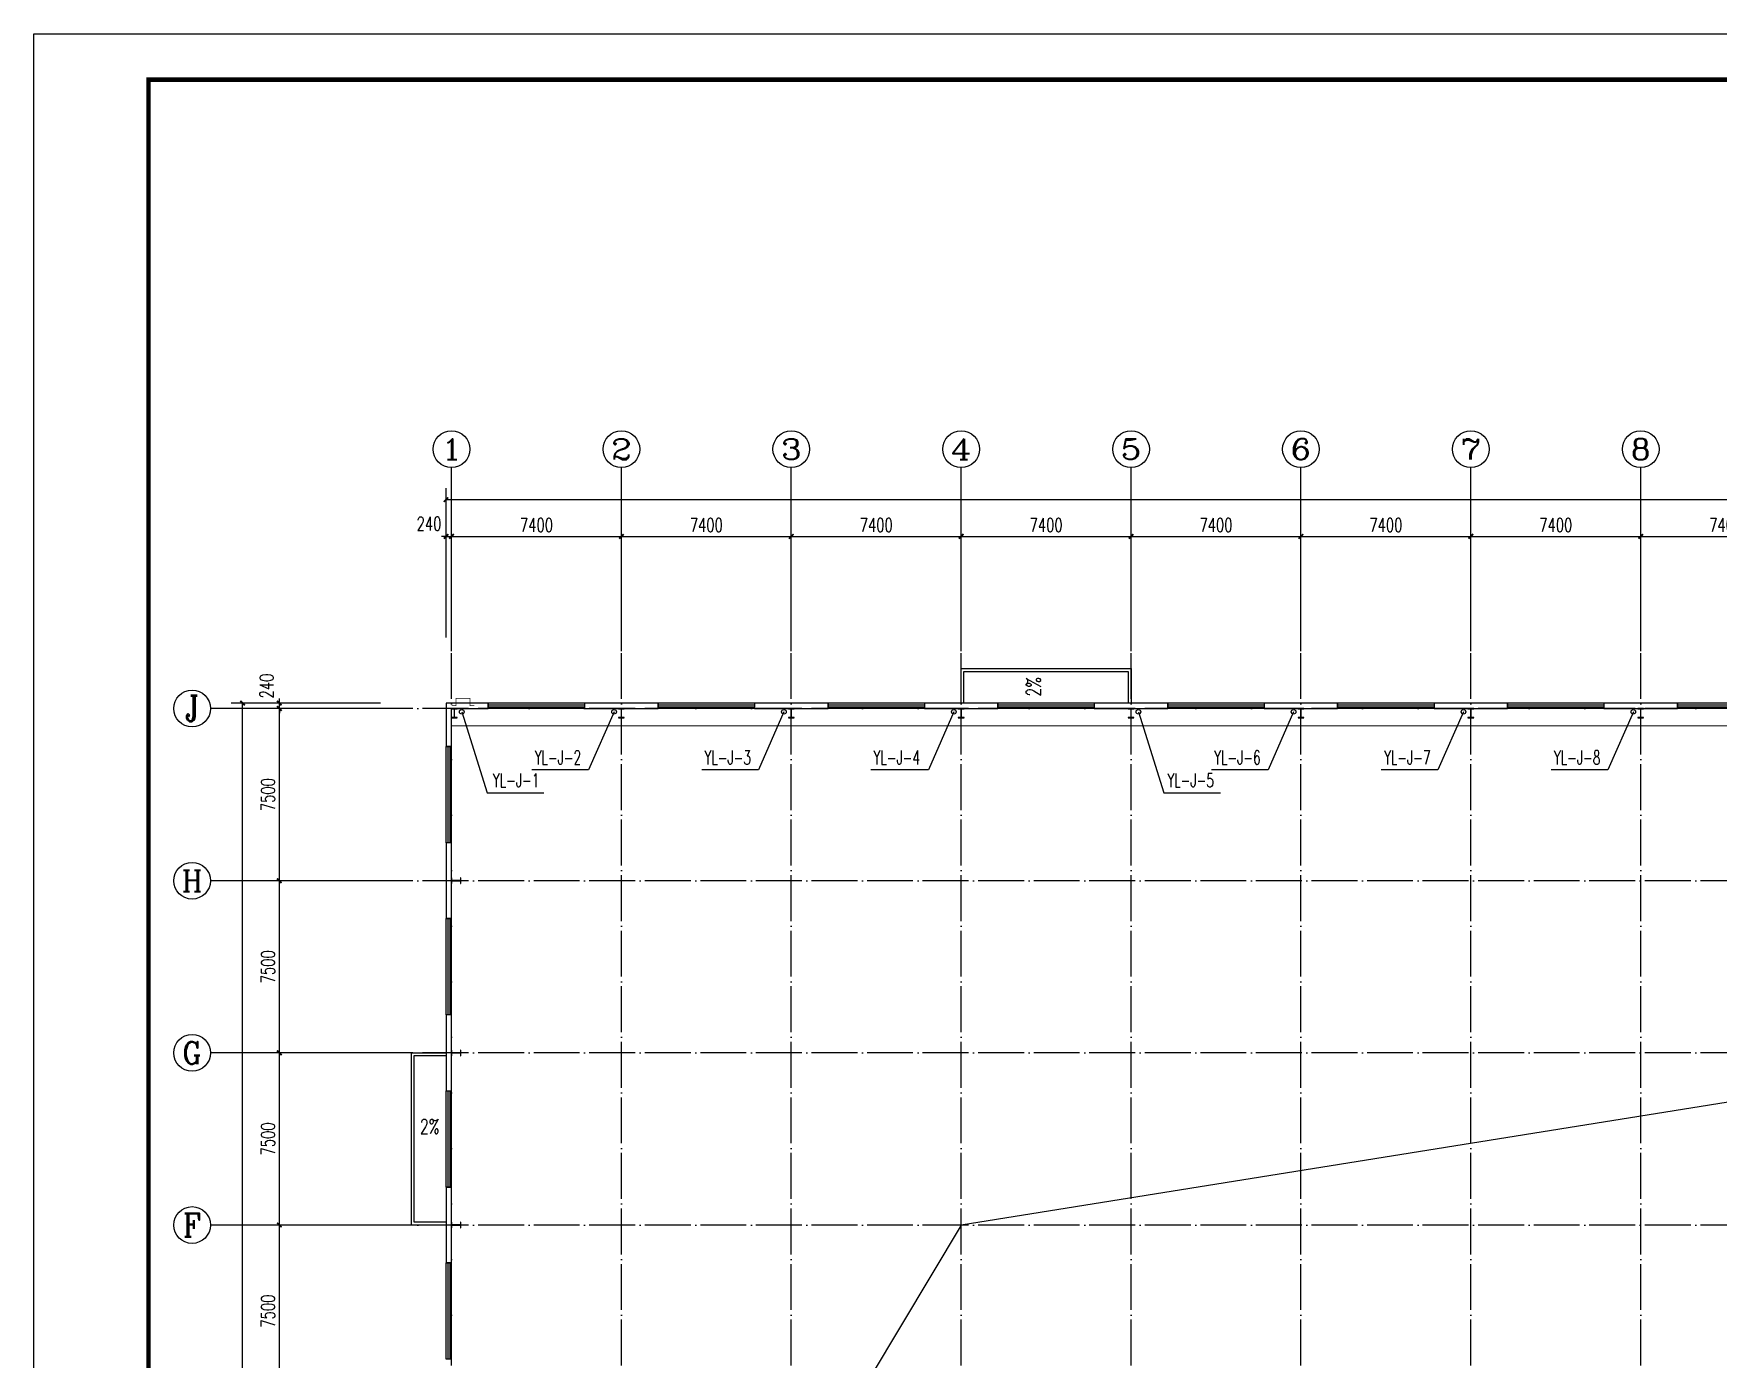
# Model space of a CAD drawing. Extents: x 12811826 to 27008858, y -1172757 to 50528.
# Drawn here: x 13328185 to 13401565, y -381793 to -324043 of the extents above; entities that cross this region are included whole.
import ezdxf
from ezdxf.enums import TextEntityAlignment as Align

# ---------------------------------------------------------------- set-up
doc = ezdxf.new("R2010")
doc.units = 0
doc.header["$LTSCALE"] = 1000
doc.header["$MEASUREMENT"] = 0
doc.linetypes.add('DASH', pattern=[0.35, 0.25, -0.1])
doc.linetypes.add('DOTE', pattern=[2.42, 2, -0.2, 0.02, -0.2])
for name, color, linetype in [('AXIS', 3, 'Continuous'), ('AXIS_TEXT', 7, 'Continuous'), ('COLUMN', 2, 'Continuous'), ('DIM_SYMB', 3, 'Continuous'), ('DIM_雨水', 3, 'Continuous'), ('DOTE', 8, 'DOTE'), ('PUB_TEXT', 7, 'Continuous'), ('TK', 4, 'Continuous'), ('TWT_TEXT', 7, 'Continuous'), ('VPIPE-雨水', 4, 'Continuous'), ('WALL-PARAPET', 6, 'Continuous'), ('WINDOW', 4, 'Continuous')]:
    doc.layers.add(name, color=color, linetype=linetype)
doc.styles.add('_TCH_AXIS', font='COMPLEX', dxfattribs={"bigfont": 'GBCBIG'})
doc.styles.add('_TCH_DIM', font='SIMPLEX', dxfattribs={"bigfont": 'GBCBIG'})
doc.styles.add('_TCH_DIM_T3', font='SIMPLEX', dxfattribs={"width": 0.705882, "bigfont": 'GBCBIG'})
doc.styles.add('_TWT_SERIAL', font='COMPLEX', dxfattribs={"width": 0.8, "height": 3, "bigfont": 'HZTXT'})
doc.styles.add('COMPLEX', font='COMPLEX')
doc.dimstyles.new('_TCH_ARCH&&200', dxfattribs={"dimtxt": 595, "dimasz": 200, "dimexe": 500, "dimexo": 600, "dimgap": 200, "dimtad": 1, "dimdec": 0, "dimzin": 0, "dimdsep": 46, "dimtxsty": '_TCH_DIM_T3', "dimblk": 'ARCHTICK', "dimcen": 0.09, "dimclrt": 7, "dimazin": 2, "dimtfac": 1, "dimtdec": 0, "dimtix": 1, "dimtmove": 2, "dimatfit": 3, "dimfxl": 0, "dimtolj": 1, "dimtzin": 0, "dimarcsym": 0})

# ---------------------------------------------------------------- blocks, each defined once
blk = doc.blocks.new('A$C797E1D2B')
at = {"layer": 'COLUMN'}
h = blk.add_hatch(color=256, dxfattribs=at)
h.paths.add_polyline_path([(125, 400), (250, 400), (250, 388), (130, 388), (130, 200), (125, 200)])
h.paths.add_polyline_path([(0, 400), (125, 400), (125, 200), (120, 200), (120, 388), (0, 388)])
h.paths.add_polyline_path([(0, 12), (120, 12), (120, 200), (125, 200), (125, 0), (0, 0)])
h.paths.add_polyline_path([(125, 200), (130, 200), (130, 12), (250, 12), (250, 0), (125, 0)])
blk.add_lwpolyline([(250, 0), (250, 12), (130, 12), (130, 388), (250, 388), (250, 400), (0, 400), (0, 388), (120, 388), (120, 12), (0, 12), (0, 0)], close=True, dxfattribs=at)
blk = doc.blocks.new('_AXISO')
blk.add_circle((0, 0), 0.5)
at = {"layer": 'AXIS_TEXT', "style": 'COMPLEX', "width": 1.041667}
blk.add_attdef('A', text='', height=0.56, dxfattribs=at).set_placement((-0.25, -0.28), (0.25, -0.28), align=Align.FIT)
blk = doc.blocks.new('GeYuanFrame_31537473', base_point=(20.09, 4.53))
at = {"layer": 'TK'}
blk.add_lwpolyline([(20.09, 4.53), (20.09, 598.53), (1071.09, 598.53), (1071.09, 4.53)], close=True, dxfattribs=at)
at = {"layer": 'TK', "const_width": 1}
blk.add_lwpolyline([(45.09, 588.53), (1061.09, 588.53), (1061.09, 14.53), (45.09, 14.53)], close=True, dxfattribs=at)
blk = doc.blocks.new('$TCHSYS$WIN2D')
for p, q in [((-0.5, 0.5), (0.5, 0.5)), ((-0.5, 0.5), (-0.5, -0.5)), ((0.5, 0.5), (0.5, -0.5)), ((0.5, 0.167), (-0.5, 0.167)), ((0.5, -0.167), (-0.5, -0.167)), ((-0.5, -0.5), (0.5, -0.5))]:
    blk.add_line(p, q)
blk = doc.blocks.new('_ArchTick')
at = {"color": 0, "linetype": 'ByBlock', "const_width": 0.4}
blk.add_lwpolyline([(-0.5, -0.5), (0.5, 0.5)], dxfattribs=at)
blk = doc.blocks.new('*D235')
at = {"layer": 'AXIS', "color": 0, "lineweight": -2}
for p, q in [((13343285, -353203), (13336785, -353203)), ((13337285, -413683), (13337285, -353203)), ((13343285, -413683), (13336785, -413683))]:
    blk.add_line(p, q, dxfattribs=at)
at = {"layer": 'Defpoints', "color": 0}
for p in [(13337285, -353203), (13343885, -353203), (13343885, -413683)]:
    blk.add_point(p, dxfattribs=at)
at = {"layer": 'AXIS', "color": 0, "lineweight": -2, "xscale": 200, "yscale": 200, "zscale": 200}
for p, rotation in [((13337285, -353203), 90), ((13337285, -413683), 270)]:
    blk.add_blockref('_ArchTick', p, dxfattribs=dict(at, rotation=rotation))
at = {"layer": 'AXIS', "color": 7, "insert": (13336787, -383443), "char_height": 595, "attachment_point": 5, "rotation": 90, "style": '_TCH_DIM_T3'}
blk.add_mtext('\\A1;60480', dxfattribs=at)
blk = doc.blocks.new('*D241')
at = {"layer": 'AXIS', "color": 0, "lineweight": -2}
for p, q in [((13343285, -375943), (13338385, -375943)), ((13338885, -383443), (13338885, -375943)), ((13343285, -383443), (13338385, -383443))]:
    blk.add_line(p, q, dxfattribs=at)
at = {"layer": 'Defpoints', "color": 0}
for p in [(13338885, -375943), (13343885, -375943), (13343885, -383443)]:
    blk.add_point(p, dxfattribs=at)
at = {"layer": 'AXIS', "color": 0, "lineweight": -2, "xscale": 200, "yscale": 200, "zscale": 200}
for p, rotation in [((13338885, -375943), 90), ((13338885, -383443), 270)]:
    blk.add_blockref('_ArchTick', p, dxfattribs=dict(at, rotation=rotation))
at = {"layer": 'AXIS', "color": 7, "insert": (13338387, -379693), "char_height": 595, "attachment_point": 5, "rotation": 90, "style": '_TCH_DIM_T3'}
blk.add_mtext('\\A1;7500', dxfattribs=at)
blk = doc.blocks.new('*D242')
at = {"layer": 'AXIS', "color": 0, "lineweight": -2}
for p, q in [((13343285, -368443), (13338385, -368443)), ((13338885, -375943), (13338885, -368443)), ((13343285, -375943), (13338385, -375943))]:
    blk.add_line(p, q, dxfattribs=at)
at = {"layer": 'Defpoints', "color": 0}
for p in [(13338885, -368443), (13343885, -368443), (13343885, -375943)]:
    blk.add_point(p, dxfattribs=at)
at = {"layer": 'AXIS', "color": 0, "lineweight": -2, "xscale": 200, "yscale": 200, "zscale": 200}
for p, rotation in [((13338885, -368443), 90), ((13338885, -375943), 270)]:
    blk.add_blockref('_ArchTick', p, dxfattribs=dict(at, rotation=rotation))
at = {"layer": 'AXIS', "color": 7, "insert": (13338387, -372193), "char_height": 595, "attachment_point": 5, "rotation": 90, "style": '_TCH_DIM_T3'}
blk.add_mtext('\\A1;7500', dxfattribs=at)
blk = doc.blocks.new('*D243')
at = {"layer": 'AXIS', "color": 0, "lineweight": -2}
for p, q in [((13343285, -360943), (13338385, -360943)), ((13338885, -368443), (13338885, -360943)), ((13343285, -368443), (13338385, -368443))]:
    blk.add_line(p, q, dxfattribs=at)
at = {"layer": 'Defpoints', "color": 0}
for p in [(13338885, -360943), (13343885, -360943), (13343885, -368443)]:
    blk.add_point(p, dxfattribs=at)
at = {"layer": 'AXIS', "color": 0, "lineweight": -2, "xscale": 200, "yscale": 200, "zscale": 200}
for p, rotation in [((13338885, -360943), 90), ((13338885, -368443), 270)]:
    blk.add_blockref('_ArchTick', p, dxfattribs=dict(at, rotation=rotation))
at = {"layer": 'AXIS', "color": 7, "insert": (13338387, -364693), "char_height": 595, "attachment_point": 5, "rotation": 90, "style": '_TCH_DIM_T3'}
blk.add_mtext('\\A1;7500', dxfattribs=at)
blk = doc.blocks.new('*D244')
at = {"layer": 'AXIS', "color": 0, "lineweight": -2}
for p, q in [((13343285, -353443), (13338385, -353443)), ((13338885, -360943), (13338885, -353443)), ((13343285, -360943), (13338385, -360943))]:
    blk.add_line(p, q, dxfattribs=at)
at = {"layer": 'Defpoints', "color": 0}
for p in [(13338885, -353443), (13343885, -353443), (13343885, -360943)]:
    blk.add_point(p, dxfattribs=at)
at = {"layer": 'AXIS', "color": 0, "lineweight": -2, "xscale": 200, "yscale": 200, "zscale": 200}
for p, rotation in [((13338885, -353443), 90), ((13338885, -360943), 270)]:
    blk.add_blockref('_ArchTick', p, dxfattribs=dict(at, rotation=rotation))
at = {"layer": 'AXIS', "color": 7, "insert": (13338387, -357193), "char_height": 595, "attachment_point": 5, "rotation": 90, "style": '_TCH_DIM_T3'}
blk.add_mtext('\\A1;7500', dxfattribs=at)
blk = doc.blocks.new('*D245')
at = {"layer": 'AXIS', "color": 0, "lineweight": -2}
for p, q in [((13343285, -353203), (13338385, -353203)), ((13343285, -353443), (13338385, -353443)), ((13338885, -353203), (13338885, -353003)), ((13338885, -353443), (13338885, -353203)), ((13338885, -353443), (13338885, -353643))]:
    blk.add_line(p, q, dxfattribs=at)
at = {"layer": 'Defpoints', "color": 0}
for p in [(13338885, -353203), (13343885, -353203), (13343885, -353443)]:
    blk.add_point(p, dxfattribs=at)
at = {"layer": 'AXIS', "color": 0, "lineweight": -2, "xscale": 200, "yscale": 200, "zscale": 200}
for p, rotation in [((13338885, -353203), 270), ((13338885, -353443), 90)]:
    blk.add_blockref('_ArchTick', p, dxfattribs=dict(at, rotation=rotation))
at = {"layer": 'AXIS', "color": 7, "insert": (13338335, -352463), "char_height": 595, "attachment_point": 5, "rotation": 90, "style": '_TCH_DIM_T3'}
blk.add_mtext('\\A1;240', dxfattribs=at)
blk = doc.blocks.new('*D246')
at = {"layer": 'AXIS', "color": 0, "lineweight": -2}
for p, q in [((13346145, -350343), (13346145, -343843)), ((13509425, -350343), (13509425, -343843)), ((13346145, -344343), (13509425, -344343))]:
    blk.add_line(p, q, dxfattribs=at)
at = {"layer": 'Defpoints', "color": 0}
for p in [(13509425, -344343), (13346145, -350943), (13509425, -350943)]:
    blk.add_point(p, dxfattribs=at)
at = {"layer": 'AXIS', "color": 0, "lineweight": -2, "xscale": 200, "yscale": 200, "zscale": 200, "rotation": 180}
blk.add_blockref('_ArchTick', (13346145, -344343), dxfattribs=at)
at = {"layer": 'AXIS', "color": 0, "lineweight": -2, "xscale": 200, "yscale": 200, "zscale": 200}
blk.add_blockref('_ArchTick', (13509425, -344343), dxfattribs=at)
at = {"layer": 'AXIS', "color": 7, "insert": (13427785, -343846), "char_height": 595, "attachment_point": 5, "style": '_TCH_DIM_T3'}
blk.add_mtext('\\A1;163280', dxfattribs=at)
blk = doc.blocks.new('*D247')
at = {"layer": 'AXIS', "color": 0, "lineweight": -2}
for p, q in [((13346145, -350343), (13346145, -345443)), ((13346385, -350343), (13346385, -345443)), ((13346145, -345943), (13345945, -345943)), ((13346145, -345943), (13346385, -345943)), ((13346385, -345943), (13346585, -345943))]:
    blk.add_line(p, q, dxfattribs=at)
at = {"layer": 'Defpoints', "color": 0}
for p in [(13346385, -345943), (13346145, -350943), (13346385, -350943)]:
    blk.add_point(p, dxfattribs=at)
at = {"layer": 'AXIS', "color": 0, "lineweight": -2, "xscale": 200, "yscale": 200, "zscale": 200}
blk.add_blockref('_ArchTick', (13346145, -345943), dxfattribs=at)
at = {"layer": 'AXIS', "color": 0, "lineweight": -2, "xscale": 200, "yscale": 200, "zscale": 200, "rotation": 180}
blk.add_blockref('_ArchTick', (13346385, -345943), dxfattribs=at)
at = {"layer": 'AXIS', "color": 7, "insert": (13345405, -345393), "char_height": 595, "attachment_point": 5, "style": '_TCH_DIM_T3'}
blk.add_mtext('\\A1;240', dxfattribs=at)
blk = doc.blocks.new('*D248')
at = {"layer": 'AXIS', "color": 0, "lineweight": -2}
for p, q in [((13346385, -350343), (13346385, -345443)), ((13353785, -350343), (13353785, -345443)), ((13346385, -345943), (13353785, -345943))]:
    blk.add_line(p, q, dxfattribs=at)
at = {"layer": 'Defpoints', "color": 0}
for p in [(13353785, -345943), (13346385, -350943), (13353785, -350943)]:
    blk.add_point(p, dxfattribs=at)
at = {"layer": 'AXIS', "color": 0, "lineweight": -2, "xscale": 200, "yscale": 200, "zscale": 200, "rotation": 180}
blk.add_blockref('_ArchTick', (13346385, -345943), dxfattribs=at)
at = {"layer": 'AXIS', "color": 0, "lineweight": -2, "xscale": 200, "yscale": 200, "zscale": 200}
blk.add_blockref('_ArchTick', (13353785, -345943), dxfattribs=at)
at = {"layer": 'AXIS', "color": 7, "insert": (13350085, -345446), "char_height": 595, "attachment_point": 5, "style": '_TCH_DIM_T3'}
blk.add_mtext('\\A1;7400', dxfattribs=at)
blk = doc.blocks.new('*D249')
at = {"layer": 'AXIS', "color": 0, "lineweight": -2}
for p, q in [((13353785, -350343), (13353785, -345443)), ((13361185, -350343), (13361185, -345443)), ((13353785, -345943), (13361185, -345943))]:
    blk.add_line(p, q, dxfattribs=at)
at = {"layer": 'Defpoints', "color": 0}
for p in [(13361185, -345943), (13353785, -350943), (13361185, -350943)]:
    blk.add_point(p, dxfattribs=at)
at = {"layer": 'AXIS', "color": 0, "lineweight": -2, "xscale": 200, "yscale": 200, "zscale": 200, "rotation": 180}
blk.add_blockref('_ArchTick', (13353785, -345943), dxfattribs=at)
at = {"layer": 'AXIS', "color": 0, "lineweight": -2, "xscale": 200, "yscale": 200, "zscale": 200}
blk.add_blockref('_ArchTick', (13361185, -345943), dxfattribs=at)
at = {"layer": 'AXIS', "color": 7, "insert": (13357485, -345446), "char_height": 595, "attachment_point": 5, "style": '_TCH_DIM_T3'}
blk.add_mtext('\\A1;7400', dxfattribs=at)
blk = doc.blocks.new('*D250')
at = {"layer": 'AXIS', "color": 0, "lineweight": -2}
for p, q in [((13361185, -350343), (13361185, -345443)), ((13368585, -350343), (13368585, -345443)), ((13361185, -345943), (13368585, -345943))]:
    blk.add_line(p, q, dxfattribs=at)
at = {"layer": 'Defpoints', "color": 0}
for p in [(13368585, -345943), (13361185, -350943), (13368585, -350943)]:
    blk.add_point(p, dxfattribs=at)
at = {"layer": 'AXIS', "color": 0, "lineweight": -2, "xscale": 200, "yscale": 200, "zscale": 200, "rotation": 180}
blk.add_blockref('_ArchTick', (13361185, -345943), dxfattribs=at)
at = {"layer": 'AXIS', "color": 0, "lineweight": -2, "xscale": 200, "yscale": 200, "zscale": 200}
blk.add_blockref('_ArchTick', (13368585, -345943), dxfattribs=at)
at = {"layer": 'AXIS', "color": 7, "insert": (13364885, -345446), "char_height": 595, "attachment_point": 5, "style": '_TCH_DIM_T3'}
blk.add_mtext('\\A1;7400', dxfattribs=at)
blk = doc.blocks.new('*D251')
at = {"layer": 'AXIS', "color": 0, "lineweight": -2}
for p, q in [((13368585, -350343), (13368585, -345443)), ((13375985, -350343), (13375985, -345443)), ((13368585, -345943), (13375985, -345943))]:
    blk.add_line(p, q, dxfattribs=at)
at = {"layer": 'Defpoints', "color": 0}
for p in [(13375985, -345943), (13368585, -350943), (13375985, -350943)]:
    blk.add_point(p, dxfattribs=at)
at = {"layer": 'AXIS', "color": 0, "lineweight": -2, "xscale": 200, "yscale": 200, "zscale": 200, "rotation": 180}
blk.add_blockref('_ArchTick', (13368585, -345943), dxfattribs=at)
at = {"layer": 'AXIS', "color": 0, "lineweight": -2, "xscale": 200, "yscale": 200, "zscale": 200}
blk.add_blockref('_ArchTick', (13375985, -345943), dxfattribs=at)
at = {"layer": 'AXIS', "color": 7, "insert": (13372285, -345446), "char_height": 595, "attachment_point": 5, "style": '_TCH_DIM_T3'}
blk.add_mtext('\\A1;7400', dxfattribs=at)
blk = doc.blocks.new('*D252')
at = {"layer": 'AXIS', "color": 0, "lineweight": -2}
for p, q in [((13375985, -350343), (13375985, -345443)), ((13383385, -350343), (13383385, -345443)), ((13375985, -345943), (13383385, -345943))]:
    blk.add_line(p, q, dxfattribs=at)
at = {"layer": 'Defpoints', "color": 0}
for p in [(13383385, -345943), (13375985, -350943), (13383385, -350943)]:
    blk.add_point(p, dxfattribs=at)
at = {"layer": 'AXIS', "color": 0, "lineweight": -2, "xscale": 200, "yscale": 200, "zscale": 200, "rotation": 180}
blk.add_blockref('_ArchTick', (13375985, -345943), dxfattribs=at)
at = {"layer": 'AXIS', "color": 0, "lineweight": -2, "xscale": 200, "yscale": 200, "zscale": 200}
blk.add_blockref('_ArchTick', (13383385, -345943), dxfattribs=at)
at = {"layer": 'AXIS', "color": 7, "insert": (13379685, -345446), "char_height": 595, "attachment_point": 5, "style": '_TCH_DIM_T3'}
blk.add_mtext('\\A1;7400', dxfattribs=at)
blk = doc.blocks.new('*D253')
at = {"layer": 'AXIS', "color": 0, "lineweight": -2}
for p, q in [((13383385, -350343), (13383385, -345443)), ((13390785, -350343), (13390785, -345443)), ((13383385, -345943), (13390785, -345943))]:
    blk.add_line(p, q, dxfattribs=at)
at = {"layer": 'Defpoints', "color": 0}
for p in [(13390785, -345943), (13383385, -350943), (13390785, -350943)]:
    blk.add_point(p, dxfattribs=at)
at = {"layer": 'AXIS', "color": 0, "lineweight": -2, "xscale": 200, "yscale": 200, "zscale": 200, "rotation": 180}
blk.add_blockref('_ArchTick', (13383385, -345943), dxfattribs=at)
at = {"layer": 'AXIS', "color": 0, "lineweight": -2, "xscale": 200, "yscale": 200, "zscale": 200}
blk.add_blockref('_ArchTick', (13390785, -345943), dxfattribs=at)
at = {"layer": 'AXIS', "color": 7, "insert": (13387085, -345446), "char_height": 595, "attachment_point": 5, "style": '_TCH_DIM_T3'}
blk.add_mtext('\\A1;7400', dxfattribs=at)
blk = doc.blocks.new('*D254')
at = {"layer": 'AXIS', "color": 0, "lineweight": -2}
for p, q in [((13390785, -350343), (13390785, -345443)), ((13398185, -350343), (13398185, -345443)), ((13390785, -345943), (13398185, -345943))]:
    blk.add_line(p, q, dxfattribs=at)
at = {"layer": 'Defpoints', "color": 0}
for p in [(13398185, -345943), (13390785, -350943), (13398185, -350943)]:
    blk.add_point(p, dxfattribs=at)
at = {"layer": 'AXIS', "color": 0, "lineweight": -2, "xscale": 200, "yscale": 200, "zscale": 200, "rotation": 180}
blk.add_blockref('_ArchTick', (13390785, -345943), dxfattribs=at)
at = {"layer": 'AXIS', "color": 0, "lineweight": -2, "xscale": 200, "yscale": 200, "zscale": 200}
blk.add_blockref('_ArchTick', (13398185, -345943), dxfattribs=at)
at = {"layer": 'AXIS', "color": 7, "insert": (13394485, -345446), "char_height": 595, "attachment_point": 5, "style": '_TCH_DIM_T3'}
blk.add_mtext('\\A1;7400', dxfattribs=at)
blk = doc.blocks.new('*D255')
at = {"layer": 'AXIS', "color": 0, "lineweight": -2}
for p, q in [((13398185, -350343), (13398185, -345443)), ((13405585, -350343), (13405585, -345443)), ((13398185, -345943), (13405585, -345943))]:
    blk.add_line(p, q, dxfattribs=at)
at = {"layer": 'Defpoints', "color": 0}
for p in [(13405585, -345943), (13398185, -350943), (13405585, -350943)]:
    blk.add_point(p, dxfattribs=at)
at = {"layer": 'AXIS', "color": 0, "lineweight": -2, "xscale": 200, "yscale": 200, "zscale": 200, "rotation": 180}
blk.add_blockref('_ArchTick', (13398185, -345943), dxfattribs=at)
at = {"layer": 'AXIS', "color": 0, "lineweight": -2, "xscale": 200, "yscale": 200, "zscale": 200}
blk.add_blockref('_ArchTick', (13405585, -345943), dxfattribs=at)
at = {"layer": 'AXIS', "color": 7, "insert": (13401885, -345446), "char_height": 595, "attachment_point": 5, "style": '_TCH_DIM_T3'}
blk.add_mtext('\\A1;7400', dxfattribs=at)

msp = doc.modelspace()

# ---------------------------------------------------------------- linework, layer by layer
at = {"ltscale": 0.5}
for points in [[(13368584.8, -353203.1), (13368584.8, -351703.1), (13375984.8, -351703.1), (13375984.8, -353203.1)], [(13368704.8, -353203.1), (13368704.8, -351823.1), (13375864.8, -351823.1), (13375864.8, -353203.1)], [(13346144.8, -375943.1), (13344644.8, -375943.1), (13344644.8, -368443.1), (13346144.8, -368443.1)], [(13346144.8, -375823.1), (13344764.8, -375823.1), (13344764.8, -368563.1), (13346144.8, -368563.1)]]:
    msp.add_lwpolyline(points, dxfattribs=at)
at = {"const_width": 30}
msp.add_lwpolyline([(13346384.8, -353323.1), (13346584.8, -353323.1), (13346584.8, -353003.1), (13347184.8, -353003.1), (13347184.8, -353323.1), (13347384.8, -353323.1)], dxfattribs=at)
at = {"color": 8, "ltscale": 0.5}
msp.add_lwpolyline([(13508934.8, -353443.1), (13368584.8, -375943.1), (13346384.8, -413043.1)], dxfattribs=at)
at = {"color": 8, "linetype": 'DASH', "ltscale": 2, "const_width": 50}
msp.add_lwpolyline([(13509184.8, -354193.1), (13346384.8, -354193.1)], dxfattribs=at)
at = {"layer": 'AXIS'}
for p, q in [((13346384.8, -350943.1), (13346384.8, -342943.1)), ((13353784.8, -350943.1), (13353784.8, -342943.1)), ((13361184.8, -350943.1), (13361184.8, -342943.1)), ((13368584.8, -350943.1), (13368584.8, -342943.1)), ((13375984.8, -350943.1), (13375984.8, -342943.1)), ((13383384.8, -350943.1), (13383384.8, -342943.1)), ((13390784.8, -350943.1), (13390784.8, -342943.1)), ((13398184.8, -350943.1), (13398184.8, -342943.1)), ((13343884.8, -353443.1), (13335884.8, -353443.1)), ((13343884.8, -360943.1), (13335884.8, -360943.1)), ((13343884.8, -368443.1), (13335884.8, -368443.1)), ((13343884.8, -375943.1), (13335884.8, -375943.1))]:
    msp.add_line(p, q, dxfattribs=at)
at = {"layer": 'DIM_SYMB'}
for points in [[(13372284.8, -353063.1, 0, 0, 0), (13372284.8, -352413.1, 120, 0, 0), (13372284.8, -351963.1, 0, 0, 0)], [(13345964.8, -372193.1, 0, 0, 0), (13345314.8, -372193.1, 120, 0, 0), (13344864.8, -372193.1, 0, 0, 0)]]:
    msp.add_lwpolyline(points, format="xyseb", dxfattribs=at)
at = {"layer": 'DIM_雨水'}
for p, q in [((13346829.4, -353587.1), (13347939.5, -357109.3)), ((13353465.3, -353587.1), (13352355.2, -356115.5)), ((13360865.3, -353587.1), (13359755.2, -356115.5)), ((13368265.3, -353587.1), (13367155.2, -356115.5)), ((13376304.4, -353587.1), (13377414.5, -357109.3)), ((13383065.3, -353587.1), (13381955.2, -356115.5)), ((13390465.3, -353587.1), (13389355.2, -356115.5)), ((13397865.3, -353587.1), (13396755.2, -356115.5)), ((13352355.2, -356115.5), (13349885, -356115.5)), ((13359755.2, -356115.5), (13357285, -356115.5)), ((13367155.2, -356115.5), (13364649.1, -356115.5)), ((13381955.2, -356115.5), (13379485, -356115.5)), ((13389355.2, -356115.5), (13386885, -356115.5)), ((13396755.2, -356115.5), (13394285, -356115.5)), ((13347939.5, -357109.3), (13350409.7, -357109.3)), ((13377414.5, -357109.3), (13379884.7, -357109.3))]:
    msp.add_line(p, q, dxfattribs=at)
at = {"layer": 'DOTE'}
for p, q in [((13346384.8, -415943.1), (13346384.8, -350943.1)), ((13353784.8, -415943.1), (13353784.8, -350943.1)), ((13361184.8, -415943.1), (13361184.8, -350943.1)), ((13368584.8, -415943.1), (13368584.8, -350943.1)), ((13375984.8, -415943.1), (13375984.8, -350943.1)), ((13383384.8, -415943.1), (13383384.8, -350943.1)), ((13390784.8, -415943.1), (13390784.8, -350943.1)), ((13398184.8, -415943.1), (13398184.8, -350943.1)), ((13511684.8, -353443.1), (13343884.8, -353443.1)), ((13511684.8, -360943.1), (13343884.8, -360943.1)), ((13511684.8, -368443.1), (13343884.8, -368443.1)), ((13511684.8, -375943.1), (13343884.8, -375943.1))]:
    msp.add_line(p, q, dxfattribs=at)
at = {"layer": 'VPIPE-雨水', "linetype": 'Continuous'}
for centre in [(13346829.4, -353587.1), (13353465.3, -353587.1), (13360865.3, -353587.1), (13368265.3, -353587.1), (13376304.4, -353587.1), (13383065.3, -353587.1), (13390465.3, -353587.1), (13397865.3, -353587.1)]:
    msp.add_circle(centre, 100, dxfattribs=at)
at = {"layer": 'WALL-PARAPET'}
for p, q in [((13346144.8, -353203.1), (13346144.8, -355093.1)), ((13347984.8, -353203.1), (13346144.8, -353203.1)), ((13346384.8, -355093.1), (13346384.8, -353443.1)), ((13346384.8, -353443.1), (13347984.8, -353443.1)), ((13347984.8, -353443.1), (13347984.8, -353203.1)), ((13355384.8, -353203.1), (13352184.8, -353203.1)), ((13352184.8, -353203.1), (13352184.8, -353443.1)), ((13352184.8, -353443.1), (13355384.8, -353443.1)), ((13355384.8, -353443.1), (13355384.8, -353203.1)), ((13362784.8, -353203.1), (13359584.8, -353203.1)), ((13359584.8, -353203.1), (13359584.8, -353443.1)), ((13359584.8, -353443.1), (13362784.8, -353443.1)), ((13362784.8, -353443.1), (13362784.8, -353203.1)), ((13370184.8, -353203.1), (13366984.8, -353203.1)), ((13366984.8, -353203.1), (13366984.8, -353443.1)), ((13366984.8, -353443.1), (13370184.8, -353443.1)), ((13370184.8, -353443.1), (13370184.8, -353203.1)), ((13377584.8, -353203.1), (13374384.8, -353203.1)), ((13374384.8, -353203.1), (13374384.8, -353443.1)), ((13374384.8, -353443.1), (13377584.8, -353443.1)), ((13377584.8, -353443.1), (13377584.8, -353203.1)), ((13384984.8, -353203.1), (13381784.8, -353203.1)), ((13381784.8, -353203.1), (13381784.8, -353443.1)), ((13381784.8, -353443.1), (13384984.8, -353443.1)), ((13384984.8, -353443.1), (13384984.8, -353203.1)), ((13392384.8, -353203.1), (13389184.8, -353203.1)), ((13389184.8, -353203.1), (13389184.8, -353443.1)), ((13389184.8, -353443.1), (13392384.8, -353443.1)), ((13392384.8, -353443.1), (13392384.8, -353203.1)), ((13399784.8, -353203.1), (13396584.8, -353203.1)), ((13396584.8, -353203.1), (13396584.8, -353443.1)), ((13396584.8, -353443.1), (13399784.8, -353443.1)), ((13399784.8, -353443.1), (13399784.8, -353203.1)), ((13346144.8, -355093.1), (13346384.8, -355093.1)), ((13346144.8, -359293.1), (13346144.8, -362593.1)), ((13346384.8, -359293.1), (13346144.8, -359293.1)), ((13346384.8, -362593.1), (13346384.8, -359293.1)), ((13346144.8, -362593.1), (13346384.8, -362593.1)), ((13346144.8, -366793.1), (13346144.8, -370093.1)), ((13346384.8, -366793.1), (13346144.8, -366793.1)), ((13346384.8, -370093.1), (13346384.8, -366793.1)), ((13346144.8, -370093.1), (13346384.8, -370093.1)), ((13346144.8, -374293.1), (13346144.8, -377593.1)), ((13346384.8, -374293.1), (13346144.8, -374293.1)), ((13346384.8, -377593.1), (13346384.8, -374293.1)), ((13346144.8, -377593.1), (13346384.8, -377593.1))]:
    msp.add_line(p, q, dxfattribs=at)

# ---------------------------------------------------------------- block references
at = {"color": 8, "xscale": 200, "yscale": 200, "zscale": 200}
msp.add_blockref('GeYuanFrame_31537473', (13328184.8, -442843.1), dxfattribs=at)
for p, rotation in [((13346634.9, -353443.1), 180), ((13353909.9, -353443.1), 180), ((13361309.9, -353443.1), 180), ((13368709.9, -353443.1), 180), ((13376109.9, -353443.1), 180), ((13383509.9, -353443.1), 180), ((13390909.9, -353443.1), 180), ((13398309.9, -353443.1), 180), ((13346784.8, -361068.1), 89.99999999999999), ((13346784.8, -368568.1), 89.99999999999999), ((13346784.8, -376068.1), 89.99999999999999)]:
    msp.add_blockref('A$C797E1D2B', p, dxfattribs=dict(rotation=rotation))
at = {"layer": 'AXIS'}
ref = msp.add_blockref('_AXISO', (13346384.8, -342143.1), dxfattribs=dict(at, xscale=1600, yscale=1600, zscale=1600))
ref.add_attrib('A', '1', dxfattribs={"layer": 'AXIS_TEXT', "ltscale": 0.5, "height": 905.1, "style": '_TCH_AXIS', "width": 2.333333}).set_placement((13345932.3, -342595.6), (13346837.4, -342595.6), align=Align.FIT)
ref = msp.add_blockref('_AXISO', (13353784.8, -342143.1), dxfattribs=dict(at, xscale=1600, yscale=1600, zscale=1600))
ref.add_attrib('A', '2', dxfattribs={"layer": 'AXIS_TEXT', "ltscale": 0.5, "height": 905.1, "style": '_TCH_AXIS', "width": 1.5}).set_placement((13353332.3, -342595.6), (13354237.4, -342595.6), align=Align.FIT)
ref = msp.add_blockref('_AXISO', (13361184.8, -342143.1), dxfattribs=dict(at, xscale=1600, yscale=1600, zscale=1600))
ref.add_attrib('A', '3', dxfattribs={"layer": 'AXIS_TEXT', "ltscale": 0.5, "height": 905.1, "style": '_TCH_AXIS', "width": 1.5}).set_placement((13360732.3, -342595.6), (13361637.4, -342595.6), align=Align.FIT)
ref = msp.add_blockref('_AXISO', (13368584.8, -342143.1), dxfattribs=dict(at, xscale=1600, yscale=1600, zscale=1600))
ref.add_attrib('A', '4', dxfattribs={"layer": 'AXIS_TEXT', "ltscale": 0.5, "height": 905.1, "style": '_TCH_AXIS', "width": 1.3125}).set_placement((13368132.3, -342595.6), (13369037.4, -342595.6), align=Align.FIT)
ref = msp.add_blockref('_AXISO', (13375984.8, -342143.1), dxfattribs=dict(at, xscale=1600, yscale=1600, zscale=1600))
ref.add_attrib('A', '5', dxfattribs={"layer": 'AXIS_TEXT', "ltscale": 0.5, "height": 905.1, "style": '_TCH_AXIS', "width": 1.5}).set_placement((13375532.3, -342595.6), (13376437.4, -342595.6), align=Align.FIT)
ref = msp.add_blockref('_AXISO', (13383384.8, -342143.1), dxfattribs=dict(at, xscale=1600, yscale=1600, zscale=1600))
ref.add_attrib('A', '6', dxfattribs={"layer": 'AXIS_TEXT', "ltscale": 0.5, "height": 905.1, "style": '_TCH_AXIS', "width": 1.5}).set_placement((13382932.3, -342595.6), (13383837.4, -342595.6), align=Align.FIT)
ref = msp.add_blockref('_AXISO', (13390784.8, -342143.1), dxfattribs=dict(at, xscale=1600, yscale=1600, zscale=1600))
ref.add_attrib('A', '7', dxfattribs={"layer": 'AXIS_TEXT', "ltscale": 0.5, "height": 905.1, "style": '_TCH_AXIS', "width": 1.5}).set_placement((13390332.3, -342595.6), (13391237.4, -342595.6), align=Align.FIT)
ref = msp.add_blockref('_AXISO', (13398184.8, -342143.1), dxfattribs=dict(at, xscale=1600, yscale=1600, zscale=1600))
ref.add_attrib('A', '8', dxfattribs={"layer": 'AXIS_TEXT', "ltscale": 0.5, "height": 905.1, "style": '_TCH_AXIS', "width": 1.5}).set_placement((13397732.3, -342595.6), (13398637.4, -342595.6), align=Align.FIT)
ref = msp.add_blockref('_AXISO', (13335084.8, -353443.1), dxfattribs=dict(at, xscale=1600, yscale=1600, zscale=1600))
ref.add_attrib('A', 'J', dxfattribs={"layer": 'AXIS_TEXT', "ltscale": 0.5, "height": 1133.9, "style": '_TCH_AXIS'}).set_placement((13334787.9, -354010), (13335381.8, -354010), align=Align.FIT)
ref = msp.add_blockref('_AXISO', (13335084.8, -360943.1), dxfattribs=dict(at, xscale=1600, yscale=1600, zscale=1600))
ref.add_attrib('A', 'H', dxfattribs={"layer": 'AXIS_TEXT', "ltscale": 0.5, "height": 926.9, "style": '_TCH_AXIS'}).set_placement((13334643.5, -361406.5), (13335526.2, -361406.5), align=Align.FIT)
ref = msp.add_blockref('_AXISO', (13335084.8, -368443.1), dxfattribs=dict(at, xscale=1600, yscale=1600, zscale=1600))
ref.add_attrib('A', 'G', dxfattribs={"layer": 'AXIS_TEXT', "ltscale": 0.5, "height": 971.8, "style": '_TCH_AXIS'}).set_placement((13334668.3, -368929), (13335501.4, -368929), align=Align.FIT)
ref = msp.add_blockref('_AXISO', (13335084.8, -375943.1), dxfattribs=dict(at, xscale=1600, yscale=1600, zscale=1600))
ref.add_attrib('A', 'F', dxfattribs={"layer": 'AXIS_TEXT', "ltscale": 0.5, "height": 1018.2, "style": '_TCH_AXIS'}).set_placement((13334697, -376452.1), (13335472.7, -376452.1), align=Align.FIT)
at = {"layer": 'WINDOW'}
for p, xscale, yscale, zscale, rotation in [((13350084.8, -353323.1), 4200, -240, 4200, 180), ((13357484.8, -353323.1), 4200, -240, 4200, 180), ((13364884.8, -353323.1), 4200, -240, 4200, 180), ((13372284.8, -353323.1), 4200, -240, 4200, 180), ((13379684.8, -353323.1), 4200, -240, 4200, 180), ((13387084.8, -353323.1), 4200, -240, 4200, 180), ((13394484.8, -353323.1), 4200, -240, 4200, 180), ((13401884.8, -353323.1), 4200, -240, 4200, 180), ((13346264.8, -357193.1), -4200, 240, -4200, 270), ((13346264.8, -364693.1), -4200, 240, -4200, 270), ((13346264.8, -372193.1), -4200, -240, -4200, 270), ((13346264.8, -379693.1), -4200, 240, -4200, 270)]:
    msp.add_blockref('$TCHSYS$WIN2D', p, dxfattribs=dict(at, xscale=xscale, yscale=yscale, zscale=zscale, rotation=rotation))

# ---------------------------------------------------------------- texts
at = {"layer": 'PUB_TEXT', "style": '_TCH_DIM', "width": 0.705882}
msp.add_text('2%%%', height=637.5, rotation=90, dxfattribs=at).set_placement((13372059.8, -352920.2))
msp.add_text('2%%%', height=637.5, dxfattribs=at).set_placement((13345007.7, -371968.1))
at = {"layer": 'TWT_TEXT', "style": '_TWT_SERIAL', "width": 0.64}
for s, p in [('YL-J-2', (13350005, -355875.5)), ('YL-J-3', (13357405, -355875.5)), ('YL-J-4', (13364769.1, -355875.5)), ('YL-J-6', (13379605, -355875.5)), ('YL-J-7', (13387005, -355875.5)), ('YL-J-8', (13394405, -355875.5)), ('YL-J-1', (13348186.9, -356869.3)), ('YL-J-5', (13377570.5, -356869.3))]:
    msp.add_text(s, height=600, dxfattribs=at).set_placement(p)

# ---------------------------------------------------------------- dimensions: what is measured, and where the dimension line sits
at = {"layer": 'AXIS'}
for p1, p2, distance, text, picture, middle in [((13346144.8, -350943.1), (13509424.8, -350943.1), 6600, '163280', '*D246', (13427784.8, -343845.6)), ((13346384.8, -350943.1), (13353784.8, -350943.1), 5000, '7400', '*D248', (13350084.8, -345445.6)), ((13353784.8, -350943.1), (13361184.8, -350943.1), 5000, '7400', '*D249', (13357484.8, -345445.6)), ((13361184.8, -350943.1), (13368584.8, -350943.1), 5000, '7400', '*D250', (13364884.8, -345445.6)), ((13368584.8, -350943.1), (13375984.8, -350943.1), 5000, '7400', '*D251', (13372284.8, -345445.6)), ((13375984.8, -350943.1), (13383384.8, -350943.1), 5000, '7400', '*D252', (13379684.8, -345445.6)), ((13383384.8, -350943.1), (13390784.8, -350943.1), 5000, '7400', '*D253', (13387084.8, -345445.6)), ((13390784.8, -350943.1), (13398184.8, -350943.1), 5000, '7400', '*D254', (13394484.8, -345445.6)), ((13398184.8, -350943.1), (13405584.8, -350943.1), 5000, '7400', '*D255', (13401884.8, -345445.6)), ((13343884.8, -413683.1), (13343884.8, -353203.1), 6600, '60480', '*D235', (13336787.3, -383443.1)), ((13343884.8, -360943.1), (13343884.8, -353443.1), 5000, '7500', '*D244', (13338387.3, -357193.1)), ((13343884.8, -368443.1), (13343884.8, -360943.1), 5000, '7500', '*D243', (13338387.3, -364693.1)), ((13343884.8, -375943.1), (13343884.8, -368443.1), 5000, '7500', '*D242', (13338387.3, -372193.1)), ((13343884.8, -383443.1), (13343884.8, -375943.1), 5000, '7500', '*D241', (13338387.3, -379693.1))]:
    dim = msp.add_aligned_dim(p1=p1, p2=p2, distance=distance, text=text, dimstyle='_TCH_ARCH&&200', dxfattribs=at)
    dim.commit()
    dim.dimension.update_dxf_attribs({"geometry": picture, "text_midpoint": middle})
for base, p1, p2, angle, picture, middle in [((13346384.8, -345943.1), (13346144.8, -350943.1), (13346384.8, -350943.1), 0, '*D247', (13345404.8, -345393.1)), ((13338884.8, -353203.1), (13343884.8, -353443.1), (13343884.8, -353203.1), 90, '*D245', (13338334.8, -352463.1))]:
    dim = msp.add_linear_dim(base=base, p1=p1, p2=p2, angle=angle, text='240', dimstyle='_TCH_ARCH&&200', dxfattribs=at)
    dim.commit()
    dim.dimension.update_dxf_attribs({"geometry": picture, "text_midpoint": middle, "dimtype": 161})

doc.saveas('drawing.dxf')
